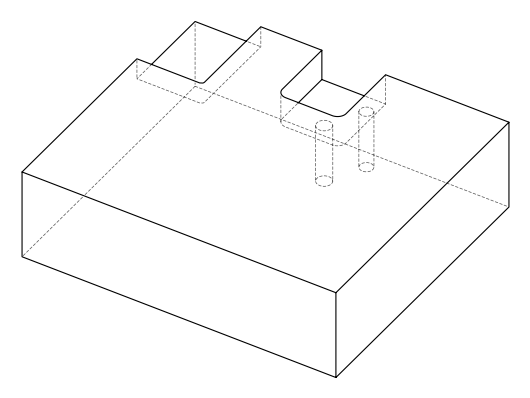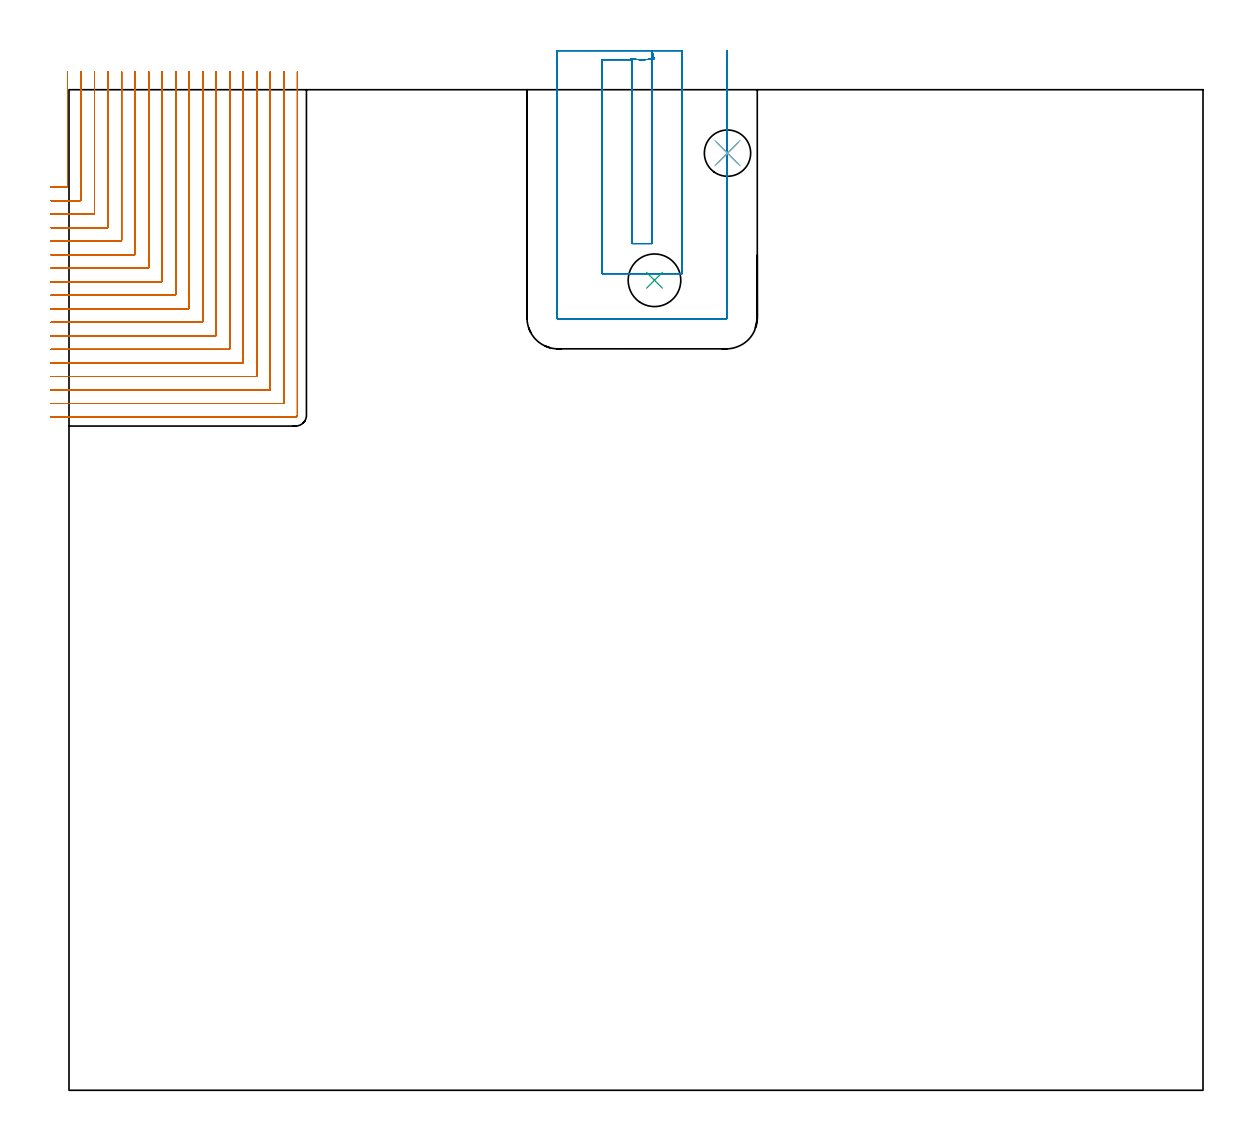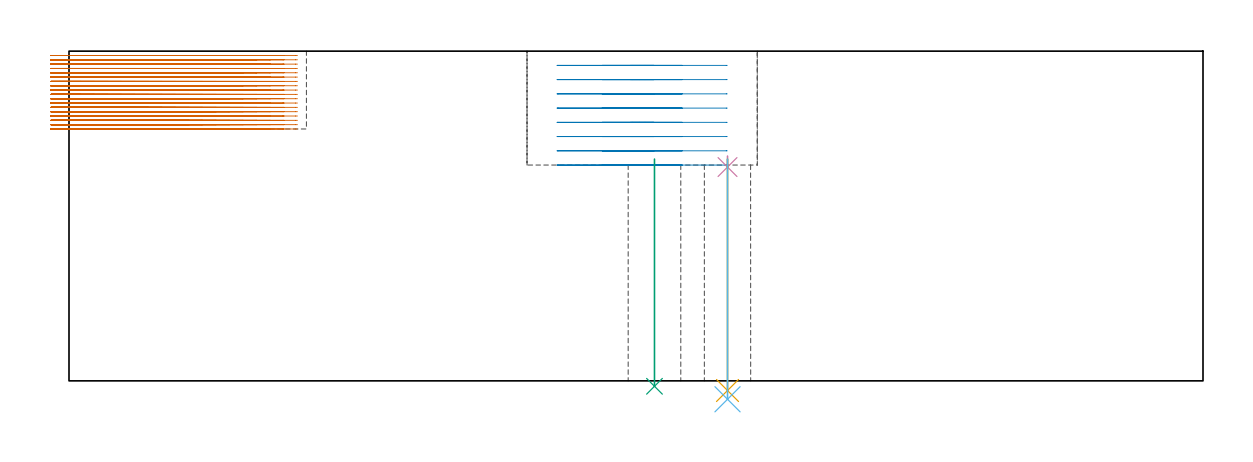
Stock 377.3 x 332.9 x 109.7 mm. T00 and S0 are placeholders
(PLAN: 6 operations, 5 tool changes, 97.9 min)
(1 MILL_CORNER_NOTCH_RECTANGULAR | CORNER_NOTCH_RECTANGULAR | NXT0201_008 | Follow Part, ap 1.5, ae 75% | 86.25 min | 228890 mm3)
(2 MILL_SLOT | SLOT_PARTIAL_RECTANGULAR | UGT0201_094 | Follow Part, ap 5, ae 75% | 10.67 min | 248554 mm3)
(3 INDEXABLE_INSERT_DRILL_THROUGH_HOLE_FROM_SOLID | STEP1HOLE | NXT0302_006 | 0.31 min | 17252 mm3)
(4 SPOT_DRILL | STEP1HOLE_1 | NXT0321_9005460120000 | 0.04 min | 3 mm3)
(5 DRILL_THROUGH_HOLE_INTO_CENTER | STEP1HOLE_1 | NXT0301_065 | 0.32 min | 4965 mm3)
(6 DRILL_TO_ENLARGE_THROUGH_HOLE | STEP1HOLE_1 | UGT0301_284 | 0.33 min | 8355 mm3)
(TOOL NXT0201_008 | ENDMILL 6mm [2P460-0600-NA 1630] | D6 FL26 Z6)
(TOOL UGT0201_094 | End mill 20 mm | D20 FL38 Z4)
(TOOL NXT0302_006 | Index. Insert Drill 17.5mm [880-D1750L25-05] | D17.5 PA176 FL88 Z2)
(TOOL NXT0321_9005460120000 | NC Spot Drill, 142deg, 12mm, Carbide, Uncoated | D12 PA142 FL30 Z2)
(TOOL NXT0301_065 | Carbide Drill 9.4mm [860.1-0940-075A1-MM 2214] | D9.4 PA140 FL98 Z2)
(TOOL UGT0301_284 | Twist Drill 15.4 mm | D15.4 PA118 FL120 Z2)
(OP 1 MILL_CORNER_NOTCH_RECTANGULAR)
G17 G21 G94 G90
T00 M6
G54
G17 G0 G90 X-6. Y300.5 S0 M3
G43 Z119.7 H1
Z108.261
G94 G1 X-3. F250.
X-0.795 F500.
G3 X-0.5 Y300.795 R0.3
G1 Y335.858
Y338.858 F250.
G0 Z119.7
X-6. Y296.
Z108.261
G1 X-3.
X3.705 F500.
G3 X4. Y296.295 R0.3
G1 Y335.9
Y338.9 F250.
G0 Z119.7
X-6. Y291.5
Z108.261
G1 X-3.
X8.205 F500.
G3 X8.5 Y291.795 R0.3
G1 Y335.9
Y338.9 F250.
G0 Z119.7
X-6. Y287.
Z108.261
G1 X-3.
X12.705 F500.
G3 X13. Y287.295 R0.3
G1 Y335.9
Y338.9 F250.
G0 Z119.7
X-6. Y282.5
Z108.261
G1 X-3.
X17.204 F500.
G3 X17.5 Y282.796 R0.3
G1 Y335.9
Y338.9 F250.
G0 Z119.7
X-6. Y278.
Z108.261
G1 X-3.
X21.704 F500.
G3 X22. Y278.296 R0.3
G1 Y335.9
Y338.9 F250.
G0 Z119.7
X-6. Y273.5
Z108.261
G1 X-3.
X26.204 F500.
G3 X26.5 Y273.796 R0.3
G1 Y335.9
Y338.9 F250.
G0 Z119.7
X-6. Y269.
Z108.261
G1 X-3.
X30.704 F500.
G3 X31. Y269.296 R0.3
G1 Y335.9
Y338.9 F250.
G0 Z119.7
X-6. Y264.5
Z108.261
G1 X-3.
X35.204 F500.
G3 X35.5 Y264.796 R0.3
G1 Y335.9
Y338.9 F250.
G0 Z119.7
X-6. Y260.
Z108.261
G1 X-3.
X39.704 F500.
G3 X40. Y260.296 R0.3
G1 Y335.9
Y338.9 F250.
G0 Z119.7
X-6. Y255.5
Z108.261
G1 X-3.
X44.203 F500.
G3 X44.5 Y255.797 R0.3
G1 Y335.9
Y338.9 F250.
G0 Z119.7
X-6. Y251.
Z108.261
G1 X-3.
X48.703 F500.
G3 X49. Y251.297 R0.3
G1 Y335.9
Y338.9 F250.
G0 Z119.7
X-6. Y246.5
Z108.261
G1 X-3.
X53.203 F500.
G3 X53.5 Y246.797 R0.3
G1 Y335.9
Y338.9 F250.
G0 Z119.7
X-6. Y242.
Z108.261
G1 X-3.
X57.703 F500.
G3 X58. Y242.297 R0.3
G1 Y335.9
Y338.9 F250.
G0 Z119.7
X-6. Y237.5
Z108.261
G1 X-3.
X62.203 F500.
G3 X62.5 Y237.797 R0.3
G1 Y335.9
Y338.9 F250.
G0 Z119.7
X-6. Y233.
Z108.261
G1 X-3.
X66.703 F500.
G3 X67. Y233.297 R0.3
G1 Y335.9
Y338.9 F250.
G0 Z119.7
X-6. Y228.5
Z108.261
G1 X-3.
X71.203 F500.
G3 X71.5 Y228.797 R0.3
G1 Y335.9
Y338.9 F250.
G0 Z119.7
X-6. Y224.
Z108.261
G1 X-3.
X75.4 F500.
G3 X76. Y224.6 R0.6
G1 Y335.9
Y338.9 F250.
G0 Z119.7
X-6. Y300.5
Z106.822
G1 X-3.
X-0.795 F500.
G3 X-0.5 Y300.795 R0.3
G1 Y335.858
Y338.858 F250.
G0 Z119.7
X-6. Y296.
Z106.822
G1 X-3.
X3.705 F500.
G3 X4. Y296.295 R0.3
G1 Y335.9
Y338.9 F250.
G0 Z119.7
X-6. Y291.5
Z106.822
G1 X-3.
X8.205 F500.
G3 X8.5 Y291.795 R0.3
G1 Y335.9
Y338.9 F250.
G0 Z119.7
X-6. Y287.
Z106.822
G1 X-3.
X12.705 F500.
G3 X13. Y287.295 R0.3
G1 Y335.9
Y338.9 F250.
G0 Z119.7
X-6. Y282.5
Z106.822
G1 X-3.
X17.204 F500.
G3 X17.5 Y282.796 R0.3
G1 Y335.9
Y338.9 F250.
G0 Z119.7
X-6. Y278.
Z106.822
G1 X-3.
X21.704 F500.
G3 X22. Y278.296 R0.3
G1 Y335.9
Y338.9 F250.
G0 Z119.7
X-6. Y273.5
Z106.822
G1 X-3.
X26.204 F500.
G3 X26.5 Y273.796 R0.3
G1 Y335.9
Y338.9 F250.
G0 Z119.7
X-6. Y269.
Z106.822
G1 X-3.
X30.704 F500.
G3 X31. Y269.296 R0.3
G1 Y335.9
Y338.9 F250.
G0 Z119.7
X-6. Y264.5
Z106.822
G1 X-3.
X35.204 F500.
G3 X35.5 Y264.796 R0.3
G1 Y335.9
Y338.9 F250.
G0 Z119.7
X-6. Y260.
Z106.822
G1 X-3.
X39.704 F500.
G3 X40. Y260.296 R0.3
G1 Y335.9
Y338.9 F250.
G0 Z119.7
X-6. Y255.5
Z106.822
G1 X-3.
X44.203 F500.
G3 X44.5 Y255.797 R0.3
G1 Y335.9
Y338.9 F250.
G0 Z119.7
X-6. Y251.
Z106.822
G1 X-3.
X48.703 F500.
G3 X49. Y251.297 R0.3
G1 Y335.9
Y338.9 F250.
G0 Z119.7
X-6. Y246.5
Z106.822
G1 X-3.
X53.203 F500.
G3 X53.5 Y246.797 R0.3
G1 Y335.9
Y338.9 F250.
G0 Z119.7
X-6. Y242.
Z106.822
G1 X-3.
X57.703 F500.
G3 X58. Y242.297 R0.3
G1 Y335.9
Y338.9 F250.
G0 Z119.7
X-6. Y237.5
Z106.822
G1 X-3.
X62.203 F500.
G3 X62.5 Y237.797 R0.3
G1 Y335.9
Y338.9 F250.
G0 Z119.7
X-6. Y233.
Z106.822
G1 X-3.
X66.703 F500.
G3 X67. Y233.297 R0.3
G1 Y335.9
Y338.9 F250.
G0 Z119.7
X-6. Y228.5
Z106.822
G1 X-3.
X71.203 F500.
G3 X71.5 Y228.797 R0.3
G1 Y335.9
Y338.9 F250.
G0 Z119.7
X-6. Y224.
Z106.822
G1 X-3.
X75.4 F500.
G3 X76. Y224.6 R0.6
G1 Y335.9
Y338.9 F250.
G0 Z119.7
X-6. Y300.5
Z105.383
G1 X-3.
X-0.795 F500.
G3 X-0.5 Y300.795 R0.3
G1 Y335.858
Y338.858 F250.
G0 Z119.7
X-6. Y296.
Z105.383
G1 X-3.
X3.705 F500.
G3 X4. Y296.295 R0.3
G1 Y335.9
Y338.9 F250.
G0 Z119.7
X-6. Y291.5
Z105.383
G1 X-3.
X8.205 F500.
G3 X8.5 Y291.795 R0.3
G1 Y335.9
Y338.9 F250.
G0 Z119.7
X-6. Y287.
Z105.383
G1 X-3.
X12.705 F500.
G3 X13. Y287.295 R0.3
G1 Y335.9
Y338.9 F250.
G0 Z119.7
X-6. Y282.5
Z105.383
G1 X-3.
X17.204 F500.
G3 X17.5 Y282.796 R0.3
G1 Y335.9
Y338.9 F250.
G0 Z119.7
X-6. Y278.
Z105.383
G1 X-3.
X21.704 F500.
G3 X22. Y278.296 R0.3
G1 Y335.9
Y338.9 F250.
G0 Z119.7
X-6. Y273.5
Z105.383
G1 X-3.
X26.204 F500.
G3 X26.5 Y273.796 R0.3
G1 Y335.9
Y338.9 F250.
G0 Z119.7
X-6. Y269.
Z105.383
G1 X-3.
X30.704 F500.
G3 X31. Y269.296 R0.3
G1 Y335.9
Y338.9 F250.
G0 Z119.7
X-6. Y264.5
Z105.383
G1 X-3.
X35.204 F500.
G3 X35.5 Y264.796 R0.3
G1 Y335.9
Y338.9 F250.
G0 Z119.7
X-6. Y260.
Z105.383
G1 X-3.
X39.704 F500.
G3 X40. Y260.296 R0.3
G1 Y335.9
Y338.9 F250.
G0 Z119.7
X-6. Y255.5
Z105.383
G1 X-3.
X44.203 F500.
G3 X44.5 Y255.797 R0.3
G1 Y335.9
Y338.9 F250.
G0 Z119.7
X-6. Y251.
Z105.383
G1 X-3.
X48.703 F500.
G3 X49. Y251.297 R0.3
G1 Y335.9
Y338.9 F250.
G0 Z119.7
X-6. Y246.5
Z105.383
G1 X-3.
X53.203 F500.
G3 X53.5 Y246.797 R0.3
G1 Y335.9
Y338.9 F250.
G0 Z119.7
X-6. Y242.
Z105.383
G1 X-3.
X57.703 F500.
G3 X58. Y242.297 R0.3
G1 Y335.9
Y338.9 F250.
G0 Z119.7
X-6. Y237.5
Z105.383
G1 X-3.
X62.203 F500.
G3 X62.5 Y237.797 R0.3
G1 Y335.9
Y338.9 F250.
G0 Z119.7
X-6. Y233.
Z105.383
G1 X-3.
X66.703 F500.
G3 X67. Y233.297 R0.3
G1 Y335.9
Y338.9 F250.
G0 Z119.7
X-6. Y228.5
Z105.383
G1 X-3.
X71.203 F500.
G3 X71.5 Y228.797 R0.3
G1 Y335.9
Y338.9 F250.
G0 Z119.7
X-6. Y224.
Z105.383
G1 X-3.
X75.4 F500.
G3 X76. Y224.6 R0.6
G1 Y335.9
Y338.9 F250.
G0 Z119.7
X-6. Y300.5
Z103.944
G1 X-3.
X-0.795 F500.
G3 X-0.5 Y300.795 R0.3
G1 Y335.858
Y338.858 F250.
G0 Z119.7
X-6. Y296.
Z103.944
G1 X-3.
X3.705 F500.
G3 X4. Y296.295 R0.3
G1 Y335.9
Y338.9 F250.
G0 Z119.7
X-6. Y291.5
Z103.944
G1 X-3.
X8.205 F500.
G3 X8.5 Y291.795 R0.3
G1 Y335.9
Y338.9 F250.
G0 Z119.7
X-6. Y287.
Z103.944
G1 X-3.
X12.705 F500.
G3 X13. Y287.295 R0.3
G1 Y335.9
Y338.9 F250.
G0 Z119.7
X-6. Y282.5
Z103.944
G1 X-3.
X17.204 F500.
G3 X17.5 Y282.796 R0.3
G1 Y335.9
Y338.9 F250.
G0 Z119.7
X-6. Y278.
Z103.944
G1 X-3.
X21.704 F500.
G3 X22. Y278.296 R0.3
G1 Y335.9
Y338.9 F250.
G0 Z119.7
X-6. Y273.5
Z103.944
G1 X-3.
X26.204 F500.
G3 X26.5 Y273.796 R0.3
G1 Y335.9
Y338.9 F250.
G0 Z119.7
X-6. Y269.
Z103.944
G1 X-3.
X30.704 F500.
G3 X31. Y269.296 R0.3
G1 Y335.9
Y338.9 F250.
G0 Z119.7
X-6. Y264.5
Z103.944
G1 X-3.
X35.204 F500.
G3 X35.5 Y264.796 R0.3
G1 Y335.9
Y338.9 F250.
G0 Z119.7
X-6. Y260.
Z103.944
G1 X-3.
X39.704 F500.
G3 X40. Y260.296 R0.3
G1 Y335.9
Y338.9 F250.
G0 Z119.7
X-6. Y255.5
Z103.944
G1 X-3.
X44.203 F500.
G3 X44.5 Y255.797 R0.3
G1 Y335.9
Y338.9 F250.
G0 Z119.7
X-6. Y251.
Z103.944
G1 X-3.
X48.703 F500.
G3 X49. Y251.297 R0.3
G1 Y335.9
Y338.9 F250.
G0 Z119.7
X-6. Y246.5
Z103.944
G1 X-3.
X53.203 F500.
G3 X53.5 Y246.797 R0.3
G1 Y335.9
Y338.9 F250.
G0 Z119.7
X-6. Y242.
Z103.944
G1 X-3.
X57.703 F500.
G3 X58. Y242.297 R0.3
G1 Y335.9
Y338.9 F250.
G0 Z119.7
X-6. Y237.5
Z103.944
G1 X-3.
X62.203 F500.
G3 X62.5 Y237.797 R0.3
G1 Y335.9
Y338.9 F250.
G0 Z119.7
X-6. Y233.
Z103.944
G1 X-3.
X66.703 F500.
G3 X67. Y233.297 R0.3
G1 Y335.9
Y338.9 F250.
G0 Z119.7
X-6. Y228.5
Z103.944
G1 X-3.
X71.203 F500.
G3 X71.5 Y228.797 R0.3
G1 Y335.9
Y338.9 F250.
G0 Z119.7
X-6. Y224.
Z103.944
G1 X-3.
X75.4 F500.
G3 X76. Y224.6 R0.6
G1 Y335.9
Y338.9 F250.
G0 Z119.7
X-6. Y300.5
Z102.505
G1 X-3.
X-0.795 F500.
G3 X-0.5 Y300.795 R0.3
G1 Y335.858
Y338.858 F250.
G0 Z119.7
X-6. Y296.
Z102.505
G1 X-3.
X3.705 F500.
G3 X4. Y296.295 R0.3
G1 Y335.9
Y338.9 F250.
G0 Z119.7
X-6. Y291.5
Z102.505
G1 X-3.
X8.205 F500.
G3 X8.5 Y291.795 R0.3
G1 Y335.9
Y338.9 F250.
G0 Z119.7
X-6. Y287.
Z102.505
G1 X-3.
X12.705 F500.
G3 X13. Y287.295 R0.3
G1 Y335.9
Y338.9 F250.
G0 Z119.7
X-6. Y282.5
Z102.505
G1 X-3.
X17.204 F500.
G3 X17.5 Y282.796 R0.3
G1 Y335.9
Y338.9 F250.
G0 Z119.7
X-6. Y278.
Z102.505
G1 X-3.
X21.704 F500.
G3 X22. Y278.296 R0.3
G1 Y335.9
Y338.9 F250.
G0 Z119.7
X-6. Y273.5
Z102.505
G1 X-3.
X26.204 F500.
G3 X26.5 Y273.796 R0.3
G1 Y335.9
Y338.9 F250.
G0 Z119.7
X-6. Y269.
Z102.505
G1 X-3.
X30.704 F500.
G3 X31. Y269.296 R0.3
G1 Y335.9
Y338.9 F250.
G0 Z119.7
X-6. Y264.5
Z102.505
G1 X-3.
X35.204 F500.
G3 X35.5 Y264.796 R0.3
G1 Y335.9
Y338.9 F250.
G0 Z119.7
X-6. Y260.
Z102.505
G1 X-3.
X39.704 F500.
G3 X40. Y260.296 R0.3
G1 Y335.9
Y338.9 F250.
G0 Z119.7
X-6. Y255.5
Z102.505
G1 X-3.
X44.203 F500.
G3 X44.5 Y255.797 R0.3
G1 Y335.9
Y338.9 F250.
G0 Z119.7
X-6. Y251.
Z102.505
G1 X-3.
X48.703 F500.
G3 X49. Y251.297 R0.3
G1 Y335.9
Y338.9 F250.
G0 Z119.7
X-6. Y246.5
Z102.505
G1 X-3.
X53.203 F500.
G3 X53.5 Y246.797 R0.3
G1 Y335.9
Y338.9 F250.
G0 Z119.7
X-6. Y242.
Z102.505
G1 X-3.
X57.703 F500.
G3 X58. Y242.297 R0.3
G1 Y335.9
Y338.9 F250.
G0 Z119.7
X-6. Y237.5
Z102.505
G1 X-3.
X62.203 F500.
G3 X62.5 Y237.797 R0.3
G1 Y335.9
Y338.9 F250.
G0 Z119.7
X-6. Y233.
Z102.505
G1 X-3.
X66.703 F500.
G3 X67. Y233.297 R0.3
G1 Y335.9
Y338.9 F250.
G0 Z119.7
X-6. Y228.5
Z102.505
G1 X-3.
X71.203 F500.
G3 X71.5 Y228.797 R0.3
G1 Y335.9
Y338.9 F250.
G0 Z119.7
X-6. Y224.
Z102.505
G1 X-3.
X75.4 F500.
G3 X76. Y224.6 R0.6
G1 Y335.9
Y338.9 F250.
G0 Z119.7
X-6. Y300.5
Z101.067
G1 X-3.
X-0.795 F500.
G3 X-0.5 Y300.795 R0.3
G1 Y335.858
Y338.858 F250.
G0 Z119.7
X-6. Y296.
Z101.067
G1 X-3.
X3.705 F500.
G3 X4. Y296.295 R0.3
G1 Y335.9
Y338.9 F250.
G0 Z119.7
X-6. Y291.5
Z101.067
G1 X-3.
X8.205 F500.
G3 X8.5 Y291.795 R0.3
G1 Y335.9
Y338.9 F250.
G0 Z119.7
X-6. Y287.
Z101.067
G1 X-3.
X12.705 F500.
G3 X13. Y287.295 R0.3
G1 Y335.9
Y338.9 F250.
G0 Z119.7
X-6. Y282.5
Z101.067
G1 X-3.
X17.204 F500.
G3 X17.5 Y282.796 R0.3
G1 Y335.9
Y338.9 F250.
G0 Z119.7
X-6. Y278.
Z101.067
G1 X-3.
X21.704 F500.
G3 X22. Y278.296 R0.3
G1 Y335.9
Y338.9 F250.
G0 Z119.7
X-6. Y273.5
Z101.067
G1 X-3.
X26.204 F500.
G3 X26.5 Y273.796 R0.3
G1 Y335.9
Y338.9 F250.
G0 Z119.7
X-6. Y269.
Z101.067
G1 X-3.
X30.704 F500.
G3 X31. Y269.296 R0.3
G1 Y335.9
Y338.9 F250.
G0 Z119.7
X-6. Y264.5
Z101.067
G1 X-3.
X35.204 F500.
G3 X35.5 Y264.796 R0.3
G1 Y335.9
Y338.9 F250.
G0 Z119.7
X-6. Y260.
Z101.067
G1 X-3.
X39.704 F500.
G3 X40. Y260.296 R0.3
G1 Y335.9
Y338.9 F250.
G0 Z119.7
X-6. Y255.5
Z101.067
G1 X-3.
X44.203 F500.
G3 X44.5 Y255.797 R0.3
G1 Y335.9
Y338.9 F250.
G0 Z119.7
X-6. Y251.
Z101.067
G1 X-3.
X48.703 F500.
G3 X49. Y251.297 R0.3
G1 Y335.9
Y338.9 F250.
G0 Z119.7
X-6. Y246.5
Z101.067
G1 X-3.
X53.203 F500.
G3 X53.5 Y246.797 R0.3
G1 Y335.9
Y338.9 F250.
G0 Z119.7
X-6. Y242.
Z101.067
G1 X-3.
X57.703 F500.
G3 X58. Y242.297 R0.3
G1 Y335.9
Y338.9 F250.
G0 Z119.7
X-6. Y237.5
Z101.067
G1 X-3.
X62.203 F500.
G3 X62.5 Y237.797 R0.3
G1 Y335.9
Y338.9 F250.
G0 Z119.7
X-6. Y233.
Z101.067
G1 X-3.
X66.703 F500.
G3 X67. Y233.297 R0.3
G1 Y335.9
Y338.9 F250.
G0 Z119.7
X-6. Y228.5
Z101.067
G1 X-3.
X71.203 F500.
G3 X71.5 Y228.797 R0.3
G1 Y335.9
Y338.9 F250.
G0 Z119.7
X-6. Y224.
Z101.067
G1 X-3.
X75.4 F500.
G3 X76. Y224.6 R0.6
G1 Y335.9
Y338.9 F250.
G0 Z119.7
X-6. Y300.5
Z99.628
G1 X-3.
X-0.795 F500.
G3 X-0.5 Y300.795 R0.3
G1 Y335.858
Y338.858 F250.
G0 Z119.7
X-6. Y296.
Z99.628
G1 X-3.
X3.705 F500.
G3 X4. Y296.295 R0.3
G1 Y335.9
Y338.9 F250.
G0 Z119.7
X-6. Y291.5
Z99.628
G1 X-3.
X8.205 F500.
G3 X8.5 Y291.795 R0.3
G1 Y335.9
Y338.9 F250.
G0 Z119.7
X-6. Y287.
Z99.628
G1 X-3.
X12.705 F500.
G3 X13. Y287.295 R0.3
G1 Y335.9
Y338.9 F250.
G0 Z119.7
X-6. Y282.5
Z99.628
G1 X-3.
X17.204 F500.
G3 X17.5 Y282.796 R0.3
G1 Y335.9
Y338.9 F250.
G0 Z119.7
X-6. Y278.
Z99.628
G1 X-3.
X21.704 F500.
G3 X22. Y278.296 R0.3
G1 Y335.9
Y338.9 F250.
G0 Z119.7
X-6. Y273.5
Z99.628
G1 X-3.
X26.204 F500.
G3 X26.5 Y273.796 R0.3
G1 Y335.9
Y338.9 F250.
G0 Z119.7
X-6. Y269.
Z99.628
G1 X-3.
X30.704 F500.
G3 X31. Y269.296 R0.3
G1 Y335.9
Y338.9 F250.
G0 Z119.7
X-6. Y264.5
Z99.628
G1 X-3.
X35.204 F500.
G3 X35.5 Y264.796 R0.3
G1 Y335.9
Y338.9 F250.
G0 Z119.7
X-6. Y260.
Z99.628
G1 X-3.
X39.704 F500.
G3 X40. Y260.296 R0.3
G1 Y335.9
Y338.9 F250.
G0 Z119.7
X-6. Y255.5
Z99.628
G1 X-3.
X44.203 F500.
G3 X44.5 Y255.797 R0.3
G1 Y335.9
Y338.9 F250.
G0 Z119.7
X-6. Y251.
Z99.628
G1 X-3.
X48.703 F500.
G3 X49. Y251.297 R0.3
G1 Y335.9
Y338.9 F250.
G0 Z119.7
X-6. Y246.5
Z99.628
G1 X-3.
X53.203 F500.
G3 X53.5 Y246.797 R0.3
G1 Y335.9
Y338.9 F250.
G0 Z119.7
X-6. Y242.
Z99.628
G1 X-3.
X57.703 F500.
G3 X58. Y242.297 R0.3
G1 Y335.9
Y338.9 F250.
G0 Z119.7
X-6. Y237.5
Z99.628
G1 X-3.
X62.203 F500.
G3 X62.5 Y237.797 R0.3
G1 Y335.9
Y338.9 F250.
G0 Z119.7
X-6. Y233.
Z99.628
G1 X-3.
X66.703 F500.
G3 X67. Y233.297 R0.3
G1 Y335.9
Y338.9 F250.
G0 Z119.7
X-6. Y228.5
Z99.628
G1 X-3.
X71.203 F500.
G3 X71.5 Y228.797 R0.3
G1 Y335.9
Y338.9 F250.
G0 Z119.7
X-6. Y224.
Z99.628
G1 X-3.
X75.4 F500.
G3 X76. Y224.6 R0.6
G1 Y335.9
Y338.9 F250.
G0 Z119.7
X-6. Y300.5
Z98.189
G1 X-3.
X-0.795 F500.
G3 X-0.5 Y300.795 R0.3
G1 Y335.858
Y338.858 F250.
G0 Z119.7
X-6. Y296.
Z98.189
G1 X-3.
X3.705 F500.
G3 X4. Y296.295 R0.3
G1 Y335.9
Y338.9 F250.
G0 Z119.7
X-6. Y291.5
Z98.189
G1 X-3.
X8.205 F500.
G3 X8.5 Y291.795 R0.3
G1 Y335.9
Y338.9 F250.
G0 Z119.7
X-6. Y287.
Z98.189
G1 X-3.
X12.705 F500.
G3 X13. Y287.295 R0.3
G1 Y335.9
Y338.9 F250.
G0 Z119.7
X-6. Y282.5
Z98.189
G1 X-3.
X17.204 F500.
G3 X17.5 Y282.796 R0.3
G1 Y335.9
Y338.9 F250.
G0 Z119.7
X-6. Y278.
Z98.189
G1 X-3.
X21.704 F500.
G3 X22. Y278.296 R0.3
G1 Y335.9
Y338.9 F250.
G0 Z119.7
X-6. Y273.5
Z98.189
G1 X-3.
X26.204 F500.
G3 X26.5 Y273.796 R0.3
G1 Y335.9
Y338.9 F250.
G0 Z119.7
X-6. Y269.
Z98.189
G1 X-3.
X30.704 F500.
G3 X31. Y269.296 R0.3
G1 Y335.9
Y338.9 F250.
G0 Z119.7
X-6. Y264.5
Z98.189
G1 X-3.
X35.204 F500.
G3 X35.5 Y264.796 R0.3
G1 Y335.9
Y338.9 F250.
G0 Z119.7
X-6. Y260.
Z98.189
G1 X-3.
X39.704 F500.
G3 X40. Y260.296 R0.3
G1 Y335.9
Y338.9 F250.
G0 Z119.7
X-6. Y255.5
Z98.189
G1 X-3.
X44.203 F500.
G3 X44.5 Y255.797 R0.3
G1 Y335.9
Y338.9 F250.
G0 Z119.7
X-6. Y251.
Z98.189
G1 X-3.
X48.703 F500.
G3 X49. Y251.297 R0.3
G1 Y335.9
Y338.9 F250.
G0 Z119.7
X-6. Y246.5
Z98.189
G1 X-3.
X53.203 F500.
G3 X53.5 Y246.797 R0.3
G1 Y335.9
Y338.9 F250.
G0 Z119.7
X-6. Y242.
Z98.189
G1 X-3.
X57.703 F500.
G3 X58. Y242.297 R0.3
G1 Y335.9
Y338.9 F250.
G0 Z119.7
X-6. Y237.5
Z98.189
G1 X-3.
X62.203 F500.
G3 X62.5 Y237.797 R0.3
G1 Y335.9
Y338.9 F250.
G0 Z119.7
X-6. Y233.
Z98.189
G1 X-3.
X66.703 F500.
G3 X67. Y233.297 R0.3
G1 Y335.9
Y338.9 F250.
G0 Z119.7
X-6. Y228.5
Z98.189
G1 X-3.
X71.203 F500.
G3 X71.5 Y228.797 R0.3
G1 Y335.9
Y338.9 F250.
G0 Z119.7
X-6. Y224.
Z98.189
G1 X-3.
X75.4 F500.
G3 X76. Y224.6 R0.6
G1 Y335.9
Y338.9 F250.
G0 Z119.7
X-6. Y300.5
Z96.75
G1 X-3.
X-0.795 F500.
G3 X-0.5 Y300.795 R0.3
G1 Y335.858
Y338.858 F250.
G0 Z119.7
X-6. Y296.
Z96.75
G1 X-3.
X3.705 F500.
G3 X4. Y296.295 R0.3
G1 Y335.9
Y338.9 F250.
G0 Z119.7
X-6. Y291.5
Z96.75
G1 X-3.
X8.205 F500.
G3 X8.5 Y291.795 R0.3
G1 Y335.9
Y338.9 F250.
G0 Z119.7
X-6. Y287.
Z96.75
G1 X-3.
X12.705 F500.
G3 X13. Y287.295 R0.3
G1 Y335.9
Y338.9 F250.
G0 Z119.7
X-6. Y282.5
Z96.75
G1 X-3.
X17.204 F500.
G3 X17.5 Y282.796 R0.3
G1 Y335.9
Y338.9 F250.
G0 Z119.7
X-6. Y278.
Z96.75
G1 X-3.
X21.704 F500.
G3 X22. Y278.296 R0.3
G1 Y335.9
Y338.9 F250.
G0 Z119.7
X-6. Y273.5
Z96.75
G1 X-3.
X26.204 F500.
G3 X26.5 Y273.796 R0.3
G1 Y335.9
Y338.9 F250.
G0 Z119.7
X-6. Y269.
Z96.75
G1 X-3.
X30.704 F500.
G3 X31. Y269.296 R0.3
G1 Y335.9
Y338.9 F250.
G0 Z119.7
X-6. Y264.5
Z96.75
G1 X-3.
X35.204 F500.
G3 X35.5 Y264.796 R0.3
G1 Y335.9
Y338.9 F250.
G0 Z119.7
X-6. Y260.
Z96.75
G1 X-3.
X39.704 F500.
G3 X40. Y260.296 R0.3
G1 Y335.9
Y338.9 F250.
G0 Z119.7
X-6. Y255.5
Z96.75
G1 X-3.
X44.203 F500.
G3 X44.5 Y255.797 R0.3
G1 Y335.9
Y338.9 F250.
G0 Z119.7
X-6. Y251.
Z96.75
G1 X-3.
X48.703 F500.
G3 X49. Y251.297 R0.3
G1 Y335.9
Y338.9 F250.
G0 Z119.7
X-6. Y246.5
Z96.75
G1 X-3.
X53.203 F500.
G3 X53.5 Y246.797 R0.3
G1 Y335.9
Y338.9 F250.
G0 Z119.7
X-6. Y242.
Z96.75
G1 X-3.
X57.703 F500.
G3 X58. Y242.297 R0.3
G1 Y335.9
Y338.9 F250.
G0 Z119.7
X-6. Y237.5
Z96.75
G1 X-3.
X62.203 F500.
G3 X62.5 Y237.797 R0.3
G1 Y335.9
Y338.9 F250.
G0 Z119.7
X-6. Y233.
Z96.75
G1 X-3.
X66.703 F500.
G3 X67. Y233.297 R0.3
G1 Y335.9
Y338.9 F250.
G0 Z119.7
X-6. Y228.5
Z96.75
G1 X-3.
X71.203 F500.
G3 X71.5 Y228.797 R0.3
G1 Y335.9
Y338.9 F250.
G0 Z119.7
X-6. Y224.
Z96.75
G1 X-3.
X75.4 F500.
G3 X76. Y224.6 R0.6
G1 Y335.9
Y338.9 F250.
G0 Z119.7
X-6. Y300.5
Z95.311
G1 X-3.
X-0.795 F500.
G3 X-0.5 Y300.795 R0.3
G1 Y335.858
Y338.858 F250.
G0 Z119.7
X-6. Y296.
Z95.311
G1 X-3.
X3.705 F500.
G3 X4. Y296.295 R0.3
G1 Y335.9
Y338.9 F250.
G0 Z119.7
X-6. Y291.5
Z95.311
G1 X-3.
X8.205 F500.
G3 X8.5 Y291.795 R0.3
G1 Y335.9
Y338.9 F250.
G0 Z119.7
X-6. Y287.
Z95.311
G1 X-3.
X12.705 F500.
G3 X13. Y287.295 R0.3
G1 Y335.9
Y338.9 F250.
G0 Z119.7
X-6. Y282.5
Z95.311
G1 X-3.
X17.204 F500.
G3 X17.5 Y282.796 R0.3
G1 Y335.9
Y338.9 F250.
G0 Z119.7
X-6. Y278.
Z95.311
G1 X-3.
X21.704 F500.
G3 X22. Y278.296 R0.3
G1 Y335.9
Y338.9 F250.
G0 Z119.7
X-6. Y273.5
Z95.311
G1 X-3.
X26.204 F500.
G3 X26.5 Y273.796 R0.3
G1 Y335.9
Y338.9 F250.
G0 Z119.7
X-6. Y269.
Z95.311
G1 X-3.
X30.704 F500.
G3 X31. Y269.296 R0.3
G1 Y335.9
Y338.9 F250.
G0 Z119.7
X-6. Y264.5
Z95.311
G1 X-3.
X35.204 F500.
G3 X35.5 Y264.796 R0.3
G1 Y335.9
Y338.9 F250.
G0 Z119.7
X-6. Y260.
Z95.311
G1 X-3.
X39.704 F500.
G3 X40. Y260.296 R0.3
G1 Y335.9
Y338.9 F250.
G0 Z119.7
X-6. Y255.5
Z95.311
G1 X-3.
X44.203 F500.
G3 X44.5 Y255.797 R0.3
G1 Y335.9
Y338.9 F250.
G0 Z119.7
X-6. Y251.
Z95.311
G1 X-3.
X48.703 F500.
G3 X49. Y251.297 R0.3
G1 Y335.9
Y338.9 F250.
G0 Z119.7
X-6. Y246.5
Z95.311
G1 X-3.
X53.203 F500.
G3 X53.5 Y246.797 R0.3
G1 Y335.9
Y338.9 F250.
G0 Z119.7
X-6. Y242.
Z95.311
G1 X-3.
X57.703 F500.
G3 X58. Y242.297 R0.3
G1 Y335.9
Y338.9 F250.
G0 Z119.7
X-6. Y237.5
Z95.311
G1 X-3.
X62.203 F500.
G3 X62.5 Y237.797 R0.3
G1 Y335.9
Y338.9 F250.
G0 Z119.7
X-6. Y233.
Z95.311
G1 X-3.
X66.703 F500.
G3 X67. Y233.297 R0.3
G1 Y335.9
Y338.9 F250.
G0 Z119.7
X-6. Y228.5
Z95.311
G1 X-3.
X71.203 F500.
G3 X71.5 Y228.797 R0.3
G1 Y335.9
Y338.9 F250.
G0 Z119.7
X-6. Y224.
Z95.311
G1 X-3.
X75.4 F500.
G3 X76. Y224.6 R0.6
G1 Y335.9
Y338.9 F250.
G0 Z119.7
X-6. Y300.5
Z93.872
G1 X-3.
X-0.795 F500.
G3 X-0.5 Y300.795 R0.3
G1 Y335.858
Y338.858 F250.
G0 Z119.7
X-6. Y296.
Z93.872
G1 X-3.
X3.705 F500.
G3 X4. Y296.295 R0.3
G1 Y335.9
Y338.9 F250.
G0 Z119.7
X-6. Y291.5
Z93.872
G1 X-3.
X8.205 F500.
G3 X8.5 Y291.795 R0.3
G1 Y335.9
Y338.9 F250.
G0 Z119.7
X-6. Y287.
Z93.872
G1 X-3.
X12.705 F500.
G3 X13. Y287.295 R0.3
G1 Y335.9
Y338.9 F250.
G0 Z119.7
X-6. Y282.5
Z93.872
G1 X-3.
X17.204 F500.
G3 X17.5 Y282.796 R0.3
G1 Y335.9
Y338.9 F250.
G0 Z119.7
X-6. Y278.
Z93.872
G1 X-3.
X21.704 F500.
G3 X22. Y278.296 R0.3
G1 Y335.9
Y338.9 F250.
G0 Z119.7
X-6. Y273.5
Z93.872
G1 X-3.
X26.204 F500.
G3 X26.5 Y273.796 R0.3
G1 Y335.9
Y338.9 F250.
G0 Z119.7
X-6. Y269.
Z93.872
G1 X-3.
X30.704 F500.
G3 X31. Y269.296 R0.3
G1 Y335.9
Y338.9 F250.
G0 Z119.7
X-6. Y264.5
Z93.872
G1 X-3.
X35.204 F500.
G3 X35.5 Y264.796 R0.3
G1 Y335.9
Y338.9 F250.
G0 Z119.7
X-6. Y260.
Z93.872
G1 X-3.
X39.704 F500.
G3 X40. Y260.296 R0.3
G1 Y335.9
Y338.9 F250.
G0 Z119.7
X-6. Y255.5
Z93.872
G1 X-3.
X44.203 F500.
G3 X44.5 Y255.797 R0.3
G1 Y335.9
Y338.9 F250.
G0 Z119.7
X-6. Y251.
Z93.872
G1 X-3.
X48.703 F500.
G3 X49. Y251.297 R0.3
G1 Y335.9
Y338.9 F250.
G0 Z119.7
X-6. Y246.5
Z93.872
G1 X-3.
X53.203 F500.
G3 X53.5 Y246.797 R0.3
G1 Y335.9
Y338.9 F250.
G0 Z119.7
X-6. Y242.
Z93.872
G1 X-3.
X57.703 F500.
G3 X58. Y242.297 R0.3
G1 Y335.9
Y338.9 F250.
G0 Z119.7
X-6. Y237.5
Z93.872
G1 X-3.
X62.203 F500.
G3 X62.5 Y237.797 R0.3
G1 Y335.9
Y338.9 F250.
G0 Z119.7
X-6. Y233.
Z93.872
G1 X-3.
X66.703 F500.
G3 X67. Y233.297 R0.3
G1 Y335.9
Y338.9 F250.
G0 Z119.7
X-6. Y228.5
Z93.872
G1 X-3.
X71.203 F500.
G3 X71.5 Y228.797 R0.3
G1 Y335.9
Y338.9 F250.
G0 Z119.7
X-6. Y224.
Z93.872
G1 X-3.
X75.4 F500.
G3 X76. Y224.6 R0.6
G1 Y335.9
Y338.9 F250.
G0 Z119.7
X-6. Y300.5
Z92.433
G1 X-3.
X-0.795 F500.
G3 X-0.5 Y300.795 R0.3
G1 Y335.858
Y338.858 F250.
G0 Z119.7
X-6. Y296.
Z92.433
G1 X-3.
X3.705 F500.
G3 X4. Y296.295 R0.3
G1 Y335.9
Y338.9 F250.
G0 Z119.7
X-6. Y291.5
Z92.433
G1 X-3.
X8.205 F500.
G3 X8.5 Y291.795 R0.3
G1 Y335.9
Y338.9 F250.
G0 Z119.7
X-6. Y287.
Z92.433
G1 X-3.
X12.705 F500.
G3 X13. Y287.295 R0.3
G1 Y335.9
Y338.9 F250.
G0 Z119.7
X-6. Y282.5
Z92.433
G1 X-3.
X17.204 F500.
G3 X17.5 Y282.796 R0.3
G1 Y335.9
Y338.9 F250.
G0 Z119.7
X-6. Y278.
Z92.433
G1 X-3.
X21.704 F500.
G3 X22. Y278.296 R0.3
G1 Y335.9
Y338.9 F250.
G0 Z119.7
X-6. Y273.5
Z92.433
G1 X-3.
X26.204 F500.
G3 X26.5 Y273.796 R0.3
G1 Y335.9
Y338.9 F250.
G0 Z119.7
X-6. Y269.
Z92.433
G1 X-3.
X30.704 F500.
G3 X31. Y269.296 R0.3
G1 Y335.9
Y338.9 F250.
G0 Z119.7
X-6. Y264.5
Z92.433
G1 X-3.
X35.204 F500.
G3 X35.5 Y264.796 R0.3
G1 Y335.9
Y338.9 F250.
G0 Z119.7
X-6. Y260.
Z92.433
G1 X-3.
X39.704 F500.
G3 X40. Y260.296 R0.3
G1 Y335.9
Y338.9 F250.
G0 Z119.7
X-6. Y255.5
Z92.433
G1 X-3.
X44.203 F500.
G3 X44.5 Y255.797 R0.3
G1 Y335.9
Y338.9 F250.
G0 Z119.7
X-6. Y251.
Z92.433
G1 X-3.
X48.703 F500.
G3 X49. Y251.297 R0.3
G1 Y335.9
Y338.9 F250.
G0 Z119.7
X-6. Y246.5
Z92.433
G1 X-3.
X53.203 F500.
G3 X53.5 Y246.797 R0.3
G1 Y335.9
Y338.9 F250.
G0 Z119.7
X-6. Y242.
Z92.433
G1 X-3.
X57.703 F500.
G3 X58. Y242.297 R0.3
G1 Y335.9
Y338.9 F250.
G0 Z119.7
X-6. Y237.5
Z92.433
G1 X-3.
X62.203 F500.
G3 X62.5 Y237.797 R0.3
G1 Y335.9
Y338.9 F250.
G0 Z119.7
X-6. Y233.
Z92.433
G1 X-3.
X66.703 F500.
G3 X67. Y233.297 R0.3
G1 Y335.9
Y338.9 F250.
G0 Z119.7
X-6. Y228.5
Z92.433
G1 X-3.
X71.203 F500.
G3 X71.5 Y228.797 R0.3
G1 Y335.9
Y338.9 F250.
G0 Z119.7
X-6. Y224.
Z92.433
G1 X-3.
X75.4 F500.
G3 X76. Y224.6 R0.6
G1 Y335.9
Y338.9 F250.
G0 Z119.7
X-6. Y300.5
Z90.994
G1 X-3.
X-0.795 F500.
G3 X-0.5 Y300.795 R0.3
G1 Y335.858
Y338.858 F250.
G0 Z119.7
X-6. Y296.
Z90.994
G1 X-3.
X3.705 F500.
G3 X4. Y296.295 R0.3
G1 Y335.9
Y338.9 F250.
G0 Z119.7
X-6. Y291.5
Z90.994
G1 X-3.
X8.205 F500.
G3 X8.5 Y291.795 R0.3
G1 Y335.9
Y338.9 F250.
G0 Z119.7
X-6. Y287.
Z90.994
G1 X-3.
X12.705 F500.
G3 X13. Y287.295 R0.3
G1 Y335.9
Y338.9 F250.
G0 Z119.7
X-6. Y282.5
Z90.994
G1 X-3.
X17.204 F500.
G3 X17.5 Y282.796 R0.3
G1 Y335.9
Y338.9 F250.
G0 Z119.7
X-6. Y278.
Z90.994
G1 X-3.
X21.704 F500.
G3 X22. Y278.296 R0.3
G1 Y335.9
Y338.9 F250.
G0 Z119.7
X-6. Y273.5
Z90.994
G1 X-3.
X26.204 F500.
G3 X26.5 Y273.796 R0.3
G1 Y335.9
Y338.9 F250.
G0 Z119.7
X-6. Y269.
Z90.994
G1 X-3.
X30.704 F500.
G3 X31. Y269.296 R0.3
G1 Y335.9
Y338.9 F250.
G0 Z119.7
X-6. Y264.5
Z90.994
G1 X-3.
X35.204 F500.
G3 X35.5 Y264.796 R0.3
G1 Y335.9
Y338.9 F250.
G0 Z119.7
X-6. Y260.
Z90.994
G1 X-3.
X39.704 F500.
G3 X40. Y260.296 R0.3
G1 Y335.9
Y338.9 F250.
G0 Z119.7
X-6. Y255.5
Z90.994
G1 X-3.
X44.203 F500.
G3 X44.5 Y255.797 R0.3
G1 Y335.9
Y338.9 F250.
G0 Z119.7
X-6. Y251.
Z90.994
G1 X-3.
X48.703 F500.
G3 X49. Y251.297 R0.3
G1 Y335.9
Y338.9 F250.
G0 Z119.7
X-6. Y246.5
Z90.994
G1 X-3.
X53.203 F500.
G3 X53.5 Y246.797 R0.3
G1 Y335.9
Y338.9 F250.
G0 Z119.7
X-6. Y242.
Z90.994
G1 X-3.
X57.703 F500.
G3 X58. Y242.297 R0.3
G1 Y335.9
Y338.9 F250.
G0 Z119.7
X-6. Y237.5
Z90.994
G1 X-3.
X62.203 F500.
G3 X62.5 Y237.797 R0.3
G1 Y335.9
Y338.9 F250.
G0 Z119.7
X-6. Y233.
Z90.994
G1 X-3.
X66.703 F500.
G3 X67. Y233.297 R0.3
G1 Y335.9
Y338.9 F250.
G0 Z119.7
X-6. Y228.5
Z90.994
G1 X-3.
X71.203 F500.
G3 X71.5 Y228.797 R0.3
G1 Y335.9
Y338.9 F250.
G0 Z119.7
X-6. Y224.
Z90.994
G1 X-3.
X75.4 F500.
G3 X76. Y224.6 R0.6
G1 Y335.9
Y338.9 F250.
G0 Z119.7
X-6. Y300.5
Z89.556
G1 X-3.
X-0.795 F500.
G3 X-0.5 Y300.795 R0.3
G1 Y335.858
Y338.858 F250.
G0 Z119.7
X-6. Y296.
Z89.556
G1 X-3.
X3.705 F500.
G3 X4. Y296.295 R0.3
G1 Y335.9
Y338.9 F250.
G0 Z119.7
X-6. Y291.5
Z89.556
G1 X-3.
X8.205 F500.
G3 X8.5 Y291.795 R0.3
G1 Y335.9
Y338.9 F250.
G0 Z119.7
X-6. Y287.
Z89.556
G1 X-3.
X12.705 F500.
G3 X13. Y287.295 R0.3
G1 Y335.9
Y338.9 F250.
G0 Z119.7
X-6. Y282.5
Z89.556
G1 X-3.
X17.204 F500.
G3 X17.5 Y282.796 R0.3
G1 Y335.9
Y338.9 F250.
G0 Z119.7
X-6. Y278.
Z89.556
G1 X-3.
X21.704 F500.
G3 X22. Y278.296 R0.3
G1 Y335.9
Y338.9 F250.
G0 Z119.7
X-6. Y273.5
Z89.556
G1 X-3.
X26.204 F500.
G3 X26.5 Y273.796 R0.3
G1 Y335.9
Y338.9 F250.
G0 Z119.7
X-6. Y269.
Z89.556
G1 X-3.
X30.704 F500.
G3 X31. Y269.296 R0.3
G1 Y335.9
Y338.9 F250.
G0 Z119.7
X-6. Y264.5
Z89.556
G1 X-3.
X35.204 F500.
G3 X35.5 Y264.796 R0.3
G1 Y335.9
Y338.9 F250.
G0 Z119.7
X-6. Y260.
Z89.556
G1 X-3.
X39.704 F500.
G3 X40. Y260.296 R0.3
G1 Y335.9
Y338.9 F250.
G0 Z119.7
X-6. Y255.5
Z89.556
G1 X-3.
X44.203 F500.
G3 X44.5 Y255.797 R0.3
G1 Y335.9
Y338.9 F250.
G0 Z119.7
X-6. Y251.
Z89.556
G1 X-3.
X48.703 F500.
G3 X49. Y251.297 R0.3
G1 Y335.9
Y338.9 F250.
G0 Z119.7
X-6. Y246.5
Z89.556
G1 X-3.
X53.203 F500.
G3 X53.5 Y246.797 R0.3
G1 Y335.9
Y338.9 F250.
G0 Z119.7
X-6. Y242.
Z89.556
G1 X-3.
X57.703 F500.
G3 X58. Y242.297 R0.3
G1 Y335.9
Y338.9 F250.
G0 Z119.7
X-6. Y237.5
Z89.556
G1 X-3.
X62.203 F500.
G3 X62.5 Y237.797 R0.3
G1 Y335.9
Y338.9 F250.
G0 Z119.7
X-6. Y233.
Z89.556
G1 X-3.
X66.703 F500.
G3 X67. Y233.297 R0.3
G1 Y335.9
Y338.9 F250.
G0 Z119.7
X-6. Y228.5
Z89.556
G1 X-3.
X71.203 F500.
G3 X71.5 Y228.797 R0.3
G1 Y335.9
Y338.9 F250.
G0 Z119.7
X-6. Y224.
Z89.556
G1 X-3.
X75.4 F500.
G3 X76. Y224.6 R0.6
G1 Y335.9
Y338.9 F250.
G0 Z119.7
X-6. Y300.5
Z88.117
G1 X-3.
X-0.795 F500.
G3 X-0.5 Y300.795 R0.3
G1 Y335.858
Y338.858 F250.
G0 Z119.7
X-6. Y296.
Z88.117
G1 X-3.
X3.705 F500.
G3 X4. Y296.295 R0.3
G1 Y335.9
Y338.9 F250.
G0 Z119.7
X-6. Y291.5
Z88.117
G1 X-3.
X8.205 F500.
G3 X8.5 Y291.795 R0.3
G1 Y335.9
Y338.9 F250.
G0 Z119.7
X-6. Y287.
Z88.117
G1 X-3.
X12.705 F500.
G3 X13. Y287.295 R0.3
G1 Y335.9
Y338.9 F250.
G0 Z119.7
X-6. Y282.5
Z88.117
G1 X-3.
X17.204 F500.
G3 X17.5 Y282.796 R0.3
G1 Y335.9
Y338.9 F250.
G0 Z119.7
X-6. Y278.
Z88.117
G1 X-3.
X21.704 F500.
G3 X22. Y278.296 R0.3
G1 Y335.9
Y338.9 F250.
G0 Z119.7
X-6. Y273.5
Z88.117
G1 X-3.
X26.204 F500.
G3 X26.5 Y273.796 R0.3
G1 Y335.9
Y338.9 F250.
G0 Z119.7
X-6. Y269.
Z88.117
G1 X-3.
X30.704 F500.
G3 X31. Y269.296 R0.3
G1 Y335.9
Y338.9 F250.
G0 Z119.7
X-6. Y264.5
Z88.117
G1 X-3.
X35.204 F500.
G3 X35.5 Y264.796 R0.3
G1 Y335.9
Y338.9 F250.
G0 Z119.7
X-6. Y260.
Z88.117
G1 X-3.
X39.704 F500.
G3 X40. Y260.296 R0.3
G1 Y335.9
Y338.9 F250.
G0 Z119.7
X-6. Y255.5
Z88.117
G1 X-3.
X44.203 F500.
G3 X44.5 Y255.797 R0.3
G1 Y335.9
Y338.9 F250.
G0 Z119.7
X-6. Y251.
Z88.117
G1 X-3.
X48.703 F500.
G3 X49. Y251.297 R0.3
G1 Y335.9
Y338.9 F250.
G0 Z119.7
X-6. Y246.5
Z88.117
G1 X-3.
X53.203 F500.
G3 X53.5 Y246.797 R0.3
G1 Y335.9
Y338.9 F250.
G0 Z119.7
X-6. Y242.
Z88.117
G1 X-3.
X57.703 F500.
G3 X58. Y242.297 R0.3
G1 Y335.9
Y338.9 F250.
G0 Z119.7
X-6. Y237.5
Z88.117
G1 X-3.
X62.203 F500.
G3 X62.5 Y237.797 R0.3
G1 Y335.9
Y338.9 F250.
G0 Z119.7
X-6. Y233.
Z88.117
G1 X-3.
X66.703 F500.
G3 X67. Y233.297 R0.3
G1 Y335.9
Y338.9 F250.
G0 Z119.7
X-6. Y228.5
Z88.117
G1 X-3.
X71.203 F500.
G3 X71.5 Y228.797 R0.3
G1 Y335.9
Y338.9 F250.
G0 Z119.7
X-6. Y224.
Z88.117
G1 X-3.
X75.4 F500.
G3 X76. Y224.6 R0.6
G1 Y335.9
Y338.9 F250.
G0 Z119.7
X-6. Y300.5
Z86.678
G1 X-3.
X-0.795 F500.
G3 X-0.5 Y300.795 R0.3
G1 Y335.858
Y338.858 F250.
G0 Z119.7
X-6. Y296.
Z86.678
G1 X-3.
X3.705 F500.
G3 X4. Y296.295 R0.3
G1 Y335.9
Y338.9 F250.
G0 Z119.7
X-6. Y291.5
Z86.678
G1 X-3.
X8.205 F500.
G3 X8.5 Y291.795 R0.3
G1 Y335.9
Y338.9 F250.
G0 Z119.7
X-6. Y287.
Z86.678
G1 X-3.
X12.705 F500.
G3 X13. Y287.295 R0.3
G1 Y335.9
Y338.9 F250.
G0 Z119.7
X-6. Y282.5
Z86.678
G1 X-3.
X17.204 F500.
G3 X17.5 Y282.796 R0.3
G1 Y335.9
Y338.9 F250.
G0 Z119.7
X-6. Y278.
Z86.678
G1 X-3.
X21.704 F500.
G3 X22. Y278.296 R0.3
G1 Y335.9
Y338.9 F250.
G0 Z119.7
X-6. Y273.5
Z86.678
G1 X-3.
X26.204 F500.
G3 X26.5 Y273.796 R0.3
G1 Y335.9
Y338.9 F250.
G0 Z119.7
X-6. Y269.
Z86.678
G1 X-3.
X30.704 F500.
G3 X31. Y269.296 R0.3
G1 Y335.9
Y338.9 F250.
G0 Z119.7
X-6. Y264.5
Z86.678
G1 X-3.
X35.204 F500.
G3 X35.5 Y264.796 R0.3
G1 Y335.9
Y338.9 F250.
G0 Z119.7
X-6. Y260.
Z86.678
G1 X-3.
X39.704 F500.
G3 X40. Y260.296 R0.3
G1 Y335.9
Y338.9 F250.
G0 Z119.7
X-6. Y255.5
Z86.678
G1 X-3.
X44.203 F500.
G3 X44.5 Y255.797 R0.3
G1 Y335.9
Y338.9 F250.
G0 Z119.7
X-6. Y251.
Z86.678
G1 X-3.
X48.703 F500.
G3 X49. Y251.297 R0.3
G1 Y335.9
Y338.9 F250.
G0 Z119.7
X-6. Y246.5
Z86.678
G1 X-3.
X53.203 F500.
G3 X53.5 Y246.797 R0.3
G1 Y335.9
Y338.9 F250.
G0 Z119.7
X-6. Y242.
Z86.678
G1 X-3.
X57.703 F500.
G3 X58. Y242.297 R0.3
G1 Y335.9
Y338.9 F250.
G0 Z119.7
X-6. Y237.5
Z86.678
G1 X-3.
X62.203 F500.
G3 X62.5 Y237.797 R0.3
G1 Y335.9
Y338.9 F250.
G0 Z119.7
X-6. Y233.
Z86.678
G1 X-3.
X66.703 F500.
G3 X67. Y233.297 R0.3
G1 Y335.9
Y338.9 F250.
G0 Z119.7
X-6. Y228.5
Z86.678
G1 X-3.
X71.203 F500.
G3 X71.5 Y228.797 R0.3
G1 Y335.9
Y338.9 F250.
G0 Z119.7
X-6. Y224.
Z86.678
G1 X-3.
X75.4 F500.
G3 X76. Y224.6 R0.6
G1 Y335.9
Y338.9 F250.
G0 Z119.7
X-6. Y300.5
Z85.239
G1 X-3.
X-0.795 F500.
G3 X-0.5 Y300.795 R0.3
G1 Y335.858
Y338.858 F250.
G0 Z119.7
X-6. Y296.
Z85.239
G1 X-3.
X3.705 F500.
G3 X4. Y296.295 R0.3
G1 Y335.9
Y338.9 F250.
G0 Z119.7
X-6. Y291.5
Z85.239
G1 X-3.
X8.205 F500.
G3 X8.5 Y291.795 R0.3
G1 Y335.9
Y338.9 F250.
G0 Z119.7
X-6. Y287.
Z85.239
G1 X-3.
X12.705 F500.
G3 X13. Y287.295 R0.3
G1 Y335.9
Y338.9 F250.
G0 Z119.7
X-6. Y282.5
Z85.239
G1 X-3.
X17.204 F500.
G3 X17.5 Y282.796 R0.3
G1 Y335.9
Y338.9 F250.
G0 Z119.7
X-6. Y278.
Z85.239
G1 X-3.
X21.704 F500.
G3 X22. Y278.296 R0.3
G1 Y335.9
Y338.9 F250.
G0 Z119.7
X-6. Y273.5
Z85.239
G1 X-3.
X26.204 F500.
G3 X26.5 Y273.796 R0.3
G1 Y335.9
Y338.9 F250.
G0 Z119.7
X-6. Y269.
Z85.239
G1 X-3.
X30.704 F500.
G3 X31. Y269.296 R0.3
G1 Y335.9
Y338.9 F250.
G0 Z119.7
X-6. Y264.5
Z85.239
G1 X-3.
X35.204 F500.
G3 X35.5 Y264.796 R0.3
G1 Y335.9
Y338.9 F250.
G0 Z119.7
X-6. Y260.
Z85.239
G1 X-3.
X39.704 F500.
G3 X40. Y260.296 R0.3
G1 Y335.9
Y338.9 F250.
G0 Z119.7
X-6. Y255.5
Z85.239
G1 X-3.
X44.203 F500.
G3 X44.5 Y255.797 R0.3
G1 Y335.9
Y338.9 F250.
G0 Z119.7
X-6. Y251.
Z85.239
G1 X-3.
X48.703 F500.
G3 X49. Y251.297 R0.3
G1 Y335.9
Y338.9 F250.
G0 Z119.7
X-6. Y246.5
Z85.239
G1 X-3.
X53.203 F500.
G3 X53.5 Y246.797 R0.3
G1 Y335.9
Y338.9 F250.
G0 Z119.7
X-6. Y242.
Z85.239
G1 X-3.
X57.703 F500.
G3 X58. Y242.297 R0.3
G1 Y335.9
Y338.9 F250.
G0 Z119.7
X-6. Y237.5
Z85.239
G1 X-3.
X62.203 F500.
G3 X62.5 Y237.797 R0.3
G1 Y335.9
Y338.9 F250.
G0 Z119.7
X-6. Y233.
Z85.239
G1 X-3.
X66.703 F500.
G3 X67. Y233.297 R0.3
G1 Y335.9
Y338.9 F250.
G0 Z119.7
X-6. Y228.5
Z85.239
G1 X-3.
X71.203 F500.
G3 X71.5 Y228.797 R0.3
G1 Y335.9
Y338.9 F250.
G0 Z119.7
X-6. Y224.
Z85.239
G1 X-3.
X75.4 F500.
G3 X76. Y224.6 R0.6
G1 Y335.9
Y338.9 F250.
G0 Z119.7
X-6. Y300.5
Z83.8
G1 X-3.
X-0.795 F500.
G3 X-0.5 Y300.795 R0.3
G1 Y335.858
Y338.858 F250.
G0 Z119.7
X-6. Y296.
Z83.8
G1 X-3.
X3.705 F500.
G3 X4. Y296.295 R0.3
G1 Y335.9
Y338.9 F250.
G0 Z119.7
X-6. Y291.5
Z83.8
G1 X-3.
X8.205 F500.
G3 X8.5 Y291.795 R0.3
G1 Y335.9
Y338.9 F250.
G0 Z119.7
X-6. Y287.
Z83.8
G1 X-3.
X12.705 F500.
G3 X13. Y287.295 R0.3
G1 Y335.9
Y338.9 F250.
G0 Z119.7
X-6. Y282.5
Z83.8
G1 X-3.
X17.204 F500.
G3 X17.5 Y282.796 R0.3
G1 Y335.9
Y338.9 F250.
G0 Z119.7
X-6. Y278.
Z83.8
G1 X-3.
X21.704 F500.
G3 X22. Y278.296 R0.3
G1 Y335.9
Y338.9 F250.
G0 Z119.7
X-6. Y273.5
Z83.8
G1 X-3.
X26.204 F500.
G3 X26.5 Y273.796 R0.3
G1 Y335.9
Y338.9 F250.
G0 Z119.7
X-6. Y269.
Z83.8
G1 X-3.
X30.704 F500.
G3 X31. Y269.296 R0.3
G1 Y335.9
Y338.9 F250.
G0 Z119.7
X-6. Y264.5
Z83.8
G1 X-3.
X35.204 F500.
G3 X35.5 Y264.796 R0.3
G1 Y335.9
Y338.9 F250.
G0 Z119.7
X-6. Y260.
Z83.8
G1 X-3.
X39.704 F500.
G3 X40. Y260.296 R0.3
G1 Y335.9
Y338.9 F250.
G0 Z119.7
X-6. Y255.5
Z83.8
G1 X-3.
X44.203 F500.
G3 X44.5 Y255.797 R0.3
G1 Y335.9
Y338.9 F250.
G0 Z119.7
X-6. Y251.
Z83.8
G1 X-3.
X48.703 F500.
G3 X49. Y251.297 R0.3
G1 Y335.9
Y338.9 F250.
G0 Z119.7
X-6. Y246.5
Z83.8
G1 X-3.
X53.203 F500.
G3 X53.5 Y246.797 R0.3
G1 Y335.9
Y338.9 F250.
G0 Z119.7
X-6. Y242.
Z83.8
G1 X-3.
X57.703 F500.
G3 X58. Y242.297 R0.3
G1 Y335.9
Y338.9 F250.
G0 Z119.7
X-6. Y237.5
Z83.8
G1 X-3.
X62.203 F500.
G3 X62.5 Y237.797 R0.3
G1 Y335.9
Y338.9 F250.
G0 Z119.7
X-6. Y233.
Z83.8
G1 X-3.
X66.703 F500.
G3 X67. Y233.297 R0.3
G1 Y335.9
Y338.9 F250.
G0 Z119.7
X-6. Y228.5
Z83.8
G1 X-3.
X71.203 F500.
G3 X71.5 Y228.797 R0.3
G1 Y335.9
Y338.9 F250.
G0 Z119.7
X-6. Y224.
Z83.8
G1 X-3.
X75.4 F500.
G3 X76. Y224.6 R0.6
G1 Y335.9
Y338.9 F250.
G0 Z119.7
M5
M2
(OP 2 MILL_SLOT)
G17 G21 G94 G90
T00 M6
G54
G17 G0 G90 X186.77 Y343.183 S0 M3
G43 Z119.7 H0
Z104.962
G94 G1 X189.757 Y342.9 F250.
G3 X191.643 Y342.9 R10.
G1 X194.63 Y343.183
X194. Y345.9
Y342.9
Y281.7 F500.
X187.4
Y342.9
X177.4
Y271.7
X204.
Y342.9
Y345.9 F250.
X162.4
Y342.9
Y257. F500.
G3 X162.7 Y256.7 R0.3
G1 X218.7
G3 X219. Y257. R0.3
G1 Y342.9
Y345.9 F250.
G0 X186.77 Y343.183 Z100.225
G1 X189.757 Y342.9
G3 X191.643 Y342.9 R10.
G1 X194.63 Y343.183
X194. Y345.9
Y342.9
Y281.7 F500.
X187.4
Y342.9
X177.4
Y271.7
X204.
Y342.9
Y345.9 F250.
X162.4
Y342.9
Y257. F500.
G3 X162.7 Y256.7 R0.3
G1 X218.7
G3 X219. Y257. R0.3
G1 Y342.9
Y345.9 F250.
G0 X186.77 Y343.183 Z95.487
G1 X189.757 Y342.9
G3 X191.643 Y342.9 R10.
G1 X194.63 Y343.183
X194. Y345.9
Y342.9
Y281.7 F500.
X187.4
Y342.9
X177.4
Y271.7
X204.
Y342.9
Y345.9 F250.
X162.4
Y342.9
Y257. F500.
G3 X162.7 Y256.7 R0.3
G1 X218.7
G3 X219. Y257. R0.3
G1 Y342.9
Y345.9 F250.
G0 X186.77 Y343.183 Z90.75
G1 X189.757 Y342.9
G3 X191.643 Y342.9 R10.
G1 X194.63 Y343.183
X194. Y345.9
Y342.9
Y281.7 F500.
X187.4
Y342.9
X177.4
Y271.7
X204.
Y342.9
Y345.9 F250.
X162.4
Y342.9
Y257. F500.
G3 X162.7 Y256.7 R0.3
G1 X218.7
G3 X219. Y257. R0.3
G1 Y342.9
Y345.9 F250.
G0 X186.77 Y343.183 Z86.012
G1 X189.757 Y342.9
G3 X191.643 Y342.9 R10.
G1 X194.63 Y343.183
X194. Y345.9
Y342.9
Y281.7 F500.
X187.4
Y342.9
X177.4
Y271.7
X204.
Y342.9
Y345.9 F250.
X162.4
Y342.9
Y257. F500.
G3 X162.7 Y256.7 R0.3
G1 X218.7
G3 X219. Y257. R0.3
G1 Y342.9
Y345.9 F250.
G0 X186.77 Y343.183 Z81.275
G1 X189.757 Y342.9
G3 X191.643 Y342.9 R10.
G1 X194.63 Y343.183
X194. Y345.9
Y342.9
Y281.7 F500.
X187.4
Y342.9
X177.4
Y271.7
X204.
Y342.9
Y345.9 F250.
X162.4
Y342.9
Y257. F500.
G3 X162.7 Y256.7 R0.3
G1 X218.7
G3 X219. Y257. R0.3
G1 Y342.9
Y345.9 F250.
G0 X186.77 Y343.183 Z76.537
G1 X189.757 Y342.9
G3 X191.643 Y342.9 R10.
G1 X194.63 Y343.183
X194. Y345.9
Y342.9
Y281.7 F500.
X187.4
Y342.9
X177.4
Y271.7
X204.
Y342.9
Y345.9 F250.
X162.4
Y342.9
Y257. F500.
G3 X162.7 Y256.7 R0.3
G1 X218.7
G3 X219. Y257. R0.3
G1 Y342.9
Y345.9 F250.
G0 X186.77 Y343.183 Z71.8
G1 X189.757 Y342.9
G3 X191.643 Y342.9 R10.
G1 X194.63 Y343.183
X194. Y345.9
Y342.9
Y281.7 F500.
X187.4
Y342.9
X177.4
Y271.7
X204.
Y342.9
Y345.9 F250.
X162.4
Y342.9
Y257. F500.
G3 X162.7 Y256.7 R0.3
G1 X218.7
G3 X219. Y257. R0.3
G1 Y342.9
Y345.9 F250.
G0 Z119.7
M5
M2
(OP 3 INDEXABLE_INSERT_DRILL_THROUGH_HOLE_FROM_SOLID)
G17 G21 G94 G90
T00 M6
G54
G17 G0 G90 X194.8 Y269.5 S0 M3
G43 Z119.7 H1
G94 G81 G98 Z-1.806 F250. R73.8
G80
M5
M2
(OP 4 SPOT_DRILL)
G17 G21 G94 G90
T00 M6
G54
G17 G0 G90 X219.1 Y311.8 S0 M3
G43 Z119.7 H0
G94 G81 G98 Z71.137 F250. R74.8
G80
M5
M2
(OP 5 DRILL_THROUGH_HOLE_INTO_CENTER)
G17 G21 G94 G90
T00 M6
G54
G17 G0 G90 X219.1 Y311.8 S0 M3
G43 Z119.7 H1
G94 G73 G98 Z-3.211 F250. Q9.376 R73.8
G80
M5
M2
(OP 6 DRILL_TO_ENLARGE_THROUGH_HOLE)
G17 G21 G94 G90
T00 M6
G54
G17 G0 G90 X219.1 Y311.8 S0 M3
G43 Z119.7 H0
G94 G73 G98 Z-6.127 F250. Q12.988 R73.8
G80
M5
M2
